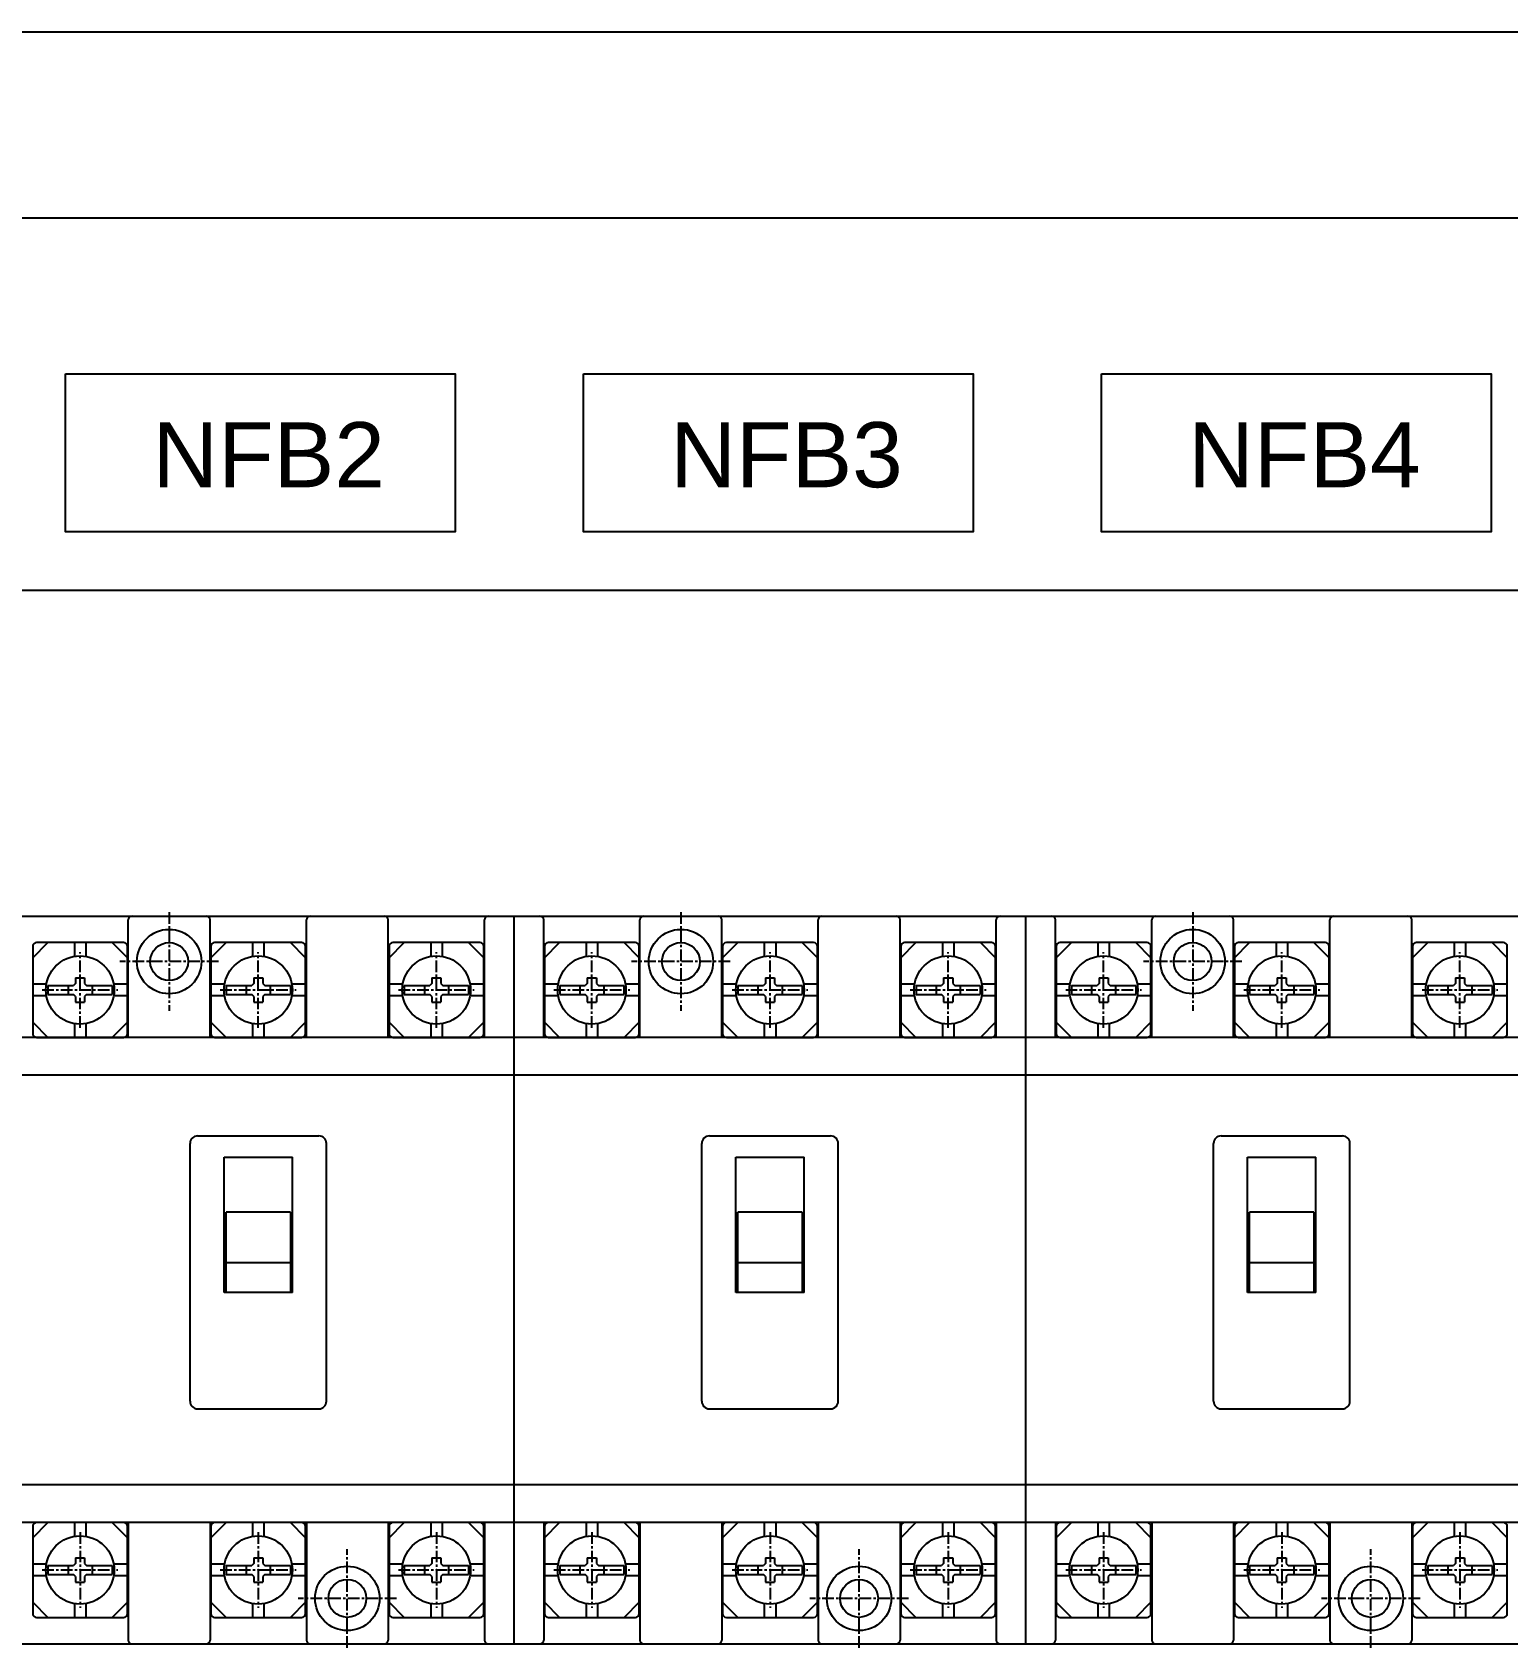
# Model space of a CAD drawing. Header units: millimetres. Extents: x 12275 to 14043, y 11466 to 13479.
# Drawn here: x 13046.8 to 13205.4, y 13187 to 13360.6 of the extents above; entities that cross this region are included whole.
import ezdxf

# ---------------------------------------------------------------- set-up
doc = ezdxf.new("R2010")
doc.units = ezdxf.units.MM
doc.linetypes.add('CENTER', pattern=[2, 1.25, -0.25, 0.25, -0.25])
for name, color, linetype in [('10', 4, 'Continuous'), ('13', 7, 'Continuous'), ('17', 2, 'CENTER'), ('24', 2, 'Continuous')]:
    doc.layers.add(name, color=color, linetype=linetype)
doc.styles.get("Standard").update_dxf_attribs({"font": 'arial.ttf'})

msp = doc.modelspace()

# ---------------------------------------------------------------- linework, layer by layer
at = {"color": 0}
for p, q in [((13334.27028, 13360.64673), (12834.27028, 13360.64673)), ((13314.27028, 13340.64673), (12854.27028, 13340.64673)), ((13274.27028, 13300.64673), (12894.27028, 13300.64673))]:
    msp.add_line(p, q, dxfattribs=at)
for points in [[(13050.38588, 13323.92623), (13092.28335, 13323.92623), (13092.28335, 13306.95059), (13050.38588, 13306.95059)], [(13106.06671, 13323.92623), (13147.96418, 13323.92623), (13147.96418, 13306.95059), (13106.06671, 13306.95059)], [(13161.74753, 13323.92623), (13203.645, 13323.92623), (13203.645, 13306.95059), (13161.74753, 13306.95059)]]:
    msp.add_lwpolyline(points, close=True, dxfattribs=at)
at = {"layer": '10', "color": 0, "linetype": 'Continuous'}
for p, q in [((13043.58452, 13265.62331), (13098.60827, 13265.62331)), ((13057.11629, 13252.58064), (13057.11629, 13265.21573)), ((13065.92009, 13252.58064), (13065.92009, 13265.21573)), ((13076.2727, 13252.58064), (13076.2727, 13265.21573)), ((13085.0765, 13252.58064), (13085.0765, 13265.21573)), ((13095.42912, 13252.58064), (13095.42912, 13265.21573)), ((13098.60827, 13187.36731), (13098.60827, 13265.62331)), ((13098.60827, 13187.36731), (13098.60827, 13265.62331)), ((13098.60827, 13265.62331), (13153.63202, 13265.62331)), ((13101.78742, 13252.58064), (13101.78742, 13265.21573)), ((13112.14004, 13252.58064), (13112.14004, 13265.21573)), ((13120.94384, 13252.58064), (13120.94384, 13265.21573)), ((13131.29646, 13252.58064), (13131.29646, 13265.21573)), ((13140.10026, 13252.58064), (13140.10026, 13265.21573)), ((13150.45287, 13252.58064), (13150.45287, 13265.21573)), ((13153.63202, 13187.36731), (13153.63202, 13265.62331)), ((13153.63202, 13187.36731), (13153.63202, 13265.62331)), ((13153.63202, 13265.62331), (13208.65578, 13265.62331)), ((13156.81117, 13252.58064), (13156.81117, 13265.21573)), ((13167.16379, 13252.58064), (13167.16379, 13265.21573)), ((13175.96759, 13252.58064), (13175.96759, 13265.21573)), ((13186.32021, 13252.58064), (13186.32021, 13265.21573)), ((13195.12401, 13252.58064), (13195.12401, 13265.21573)), ((13098.60827, 13252.58064), (13043.58452, 13252.58064)), ((13153.63202, 13252.58064), (13098.60827, 13252.58064)), ((13208.65578, 13252.58064), (13153.63202, 13252.58064)), ((13098.60827, 13248.50481), (13043.58452, 13248.50481)), ((13153.63202, 13248.50481), (13098.60827, 13248.50481)), ((13208.65578, 13248.50481), (13153.63202, 13248.50481)), ((13064.57506, 13241.98347), (13077.61773, 13241.98347)), ((13119.59881, 13241.98347), (13132.64148, 13241.98347)), ((13174.62257, 13241.98347), (13187.66523, 13241.98347)), ((13063.75989, 13213.45264), (13063.75989, 13241.16831)), ((13078.43289, 13213.45264), (13078.43289, 13241.16831)), ((13118.78365, 13213.45264), (13118.78365, 13241.16831)), ((13133.45665, 13213.45264), (13133.45665, 13241.16831)), ((13173.8074, 13213.45264), (13173.8074, 13241.16831)), ((13188.4804, 13213.45264), (13188.4804, 13241.16831)), ((13067.42814, 13225.1388), (13067.42814, 13239.70101)), ((13067.42814, 13239.70101), (13074.76464, 13239.70101)), ((13074.76464, 13225.1388), (13074.76464, 13239.70101)), ((13122.4519, 13225.1388), (13122.4519, 13239.70101)), ((13122.4519, 13239.70101), (13129.7884, 13239.70101)), ((13129.7884, 13225.1388), (13129.7884, 13239.70101)), ((13177.47565, 13225.1388), (13177.47565, 13239.70101)), ((13177.47565, 13239.70101), (13184.81215, 13239.70101)), ((13184.81215, 13225.1388), (13184.81215, 13239.70101)), ((13067.63194, 13225.1388), (13067.63194, 13233.80133)), ((13074.56085, 13233.80133), (13067.63194, 13233.80133)), ((13074.56085, 13233.80133), (13074.56085, 13225.1388)), ((13122.65569, 13225.1388), (13122.65569, 13233.80133)), ((13129.58461, 13233.80133), (13122.65569, 13233.80133)), ((13129.58461, 13233.80133), (13129.58461, 13225.1388)), ((13177.67944, 13225.1388), (13177.67944, 13233.80133)), ((13184.60836, 13233.80133), (13177.67944, 13233.80133)), ((13184.60836, 13233.80133), (13184.60836, 13225.1388)), ((13074.56085, 13228.34712), (13067.63194, 13228.34712)), ((13129.58461, 13228.34712), (13122.65569, 13228.34712)), ((13184.60836, 13228.34712), (13177.67944, 13228.34712)), ((13074.76464, 13225.1388), (13067.42814, 13225.1388)), ((13129.7884, 13225.1388), (13122.4519, 13225.1388)), ((13184.81215, 13225.1388), (13177.47565, 13225.1388)), ((13064.57506, 13212.63747), (13077.61773, 13212.63747)), ((13119.59881, 13212.63747), (13132.64148, 13212.63747)), ((13174.62257, 13212.63747), (13187.66523, 13212.63747)), ((13098.60827, 13204.48581), (13043.58452, 13204.48581)), ((13153.63202, 13204.48581), (13098.60827, 13204.48581)), ((13208.65578, 13204.48581), (13153.63202, 13204.48581)), ((13098.60827, 13200.40997), (13043.58452, 13200.40997)), ((13057.11629, 13200.40997), (13057.11629, 13187.77489)), ((13065.92009, 13200.40997), (13065.92009, 13187.77489)), ((13076.2727, 13200.40997), (13076.2727, 13187.77489)), ((13085.0765, 13200.40997), (13085.0765, 13187.77489)), ((13095.42912, 13200.40997), (13095.42912, 13187.77489)), ((13153.63202, 13200.40997), (13098.60827, 13200.40997)), ((13101.78742, 13200.40997), (13101.78742, 13187.77489)), ((13112.14004, 13200.40997), (13112.14004, 13187.77489)), ((13120.94384, 13200.40997), (13120.94384, 13187.77489)), ((13131.29646, 13200.40997), (13131.29646, 13187.77489)), ((13140.10026, 13200.40997), (13140.10026, 13187.77489)), ((13150.45287, 13200.40997), (13150.45287, 13187.77489)), ((13208.65578, 13200.40997), (13153.63202, 13200.40997)), ((13156.81117, 13200.40997), (13156.81117, 13187.77489)), ((13167.16379, 13200.40997), (13167.16379, 13187.77489)), ((13175.96759, 13200.40997), (13175.96759, 13187.77489)), ((13186.32021, 13200.40997), (13186.32021, 13187.77489)), ((13195.12401, 13200.40997), (13195.12401, 13187.77489)), ((13043.58452, 13187.36731), (13098.60827, 13187.36731)), ((13098.60827, 13187.36731), (13153.63202, 13187.36731)), ((13153.63202, 13187.36731), (13208.65578, 13187.36731))]:
    msp.add_line(p, q, dxfattribs=at)
at = {"layer": '10', "color": 0, "linetype": 'CENTER'}
for p, q in [((13061.51819, 13266.03089), (13061.51819, 13255.43372)), ((13116.54194, 13266.03089), (13116.54194, 13255.43372)), ((13171.56569, 13266.03089), (13171.56569, 13255.43372)), ((13066.81677, 13260.73231), (13056.2196, 13260.73231)), ((13121.84052, 13260.73231), (13111.24335, 13260.73231)), ((13176.86427, 13260.73231), (13166.26711, 13260.73231)), ((13080.6746, 13186.95972), (13080.6746, 13197.55689)), ((13135.69836, 13186.95972), (13135.69836, 13197.55689)), ((13190.72211, 13186.95972), (13190.72211, 13197.55689)), ((13085.97319, 13192.25831), (13075.37602, 13192.25831)), ((13140.99694, 13192.25831), (13130.39977, 13192.25831)), ((13196.02069, 13192.25831), (13185.42353, 13192.25831))]:
    msp.add_line(p, q, dxfattribs=at)
at = {"layer": '10', "color": 0, "linetype": 'Continuous'}
for centre, radius in [((13061.51819, 13260.73231), 3.46446), ((13061.51819, 13260.73231), 2.03792), ((13116.54194, 13260.73231), 3.46446), ((13116.54194, 13260.73231), 2.03792), ((13171.56569, 13260.73231), 3.46446), ((13171.56569, 13260.73231), 2.03792), ((13080.6746, 13192.25831), 3.46446), ((13135.69836, 13192.25831), 3.46446), ((13190.72211, 13192.25831), 3.46446), ((13080.6746, 13192.25831), 2.03792), ((13135.69836, 13192.25831), 2.03792), ((13190.72211, 13192.25831), 2.03792)]:
    msp.add_circle(centre, radius, dxfattribs=at)
for centre, radius, start, end in [((13057.52387, 13265.21573), 0.40758, 90, 180), ((13065.5125, 13265.21573), 0.40758, 0, 90), ((13076.68029, 13265.21573), 0.40758, 90, 180), ((13084.66892, 13265.21573), 0.40758, 0, 90), ((13095.8367, 13265.21573), 0.40758, 90, 180), ((13101.37984, 13265.21573), 0.40758, 0, 90), ((13112.54762, 13265.21573), 0.40758, 90, 180), ((13120.53626, 13265.21573), 0.40758, 0, 90), ((13131.70404, 13265.21573), 0.40758, 90, 180), ((13139.69267, 13265.21573), 0.40758, 0, 90), ((13150.86046, 13265.21573), 0.40758, 90, 180), ((13156.40359, 13265.21573), 0.40758, 0, 90), ((13167.57137, 13265.21573), 0.40758, 90, 180), ((13175.56001, 13265.21573), 0.40758, 0, 90), ((13186.72779, 13265.21573), 0.40758, 90, 180), ((13194.71643, 13265.21573), 0.40758, 0, 90), ((13064.57506, 13241.16831), 0.81517, 90, 180), ((13077.61773, 13241.16831), 0.81517, 0, 90), ((13119.59881, 13241.16831), 0.81517, 90, 180), ((13132.64148, 13241.16831), 0.81517, 0, 90), ((13174.62257, 13241.16831), 0.81517, 90, 180), ((13187.66523, 13241.16831), 0.81517, 0, 90), ((13064.57506, 13213.45264), 0.81517, 180, 270), ((13077.61773, 13213.45264), 0.81517, 270, 0), ((13119.59881, 13213.45264), 0.81517, 180, 270), ((13132.64148, 13213.45264), 0.81517, 270, 0), ((13174.62257, 13213.45264), 0.81517, 180, 270), ((13187.66523, 13213.45264), 0.81517, 270, 0), ((13057.52387, 13187.77489), 0.40758, 180, 270), ((13065.5125, 13187.77489), 0.40758, 270, 0), ((13076.68029, 13187.77489), 0.40758, 180, 270), ((13084.66892, 13187.77489), 0.40758, 270, 0), ((13095.8367, 13187.77489), 0.40758, 180, 270), ((13101.37984, 13187.77489), 0.40758, 270, 0), ((13112.54762, 13187.77489), 0.40758, 180, 270), ((13120.53626, 13187.77489), 0.40758, 270, 0), ((13131.70404, 13187.77489), 0.40758, 180, 270), ((13139.69267, 13187.77489), 0.40758, 270, 0), ((13150.86046, 13187.77489), 0.40758, 180, 270), ((13156.40359, 13187.77489), 0.40758, 270, 0), ((13167.57137, 13187.77489), 0.40758, 180, 270), ((13175.56001, 13187.77489), 0.40758, 270, 0), ((13186.72779, 13187.77489), 0.40758, 180, 270), ((13194.71643, 13187.77489), 0.40758, 270, 0)]:
    msp.add_arc(centre, radius, start, end, dxfattribs=at)
at = {"layer": '13', "color": 0, "linetype": 'Continuous'}
for p, q in [((13064.57506, 13241.98347), (13077.61773, 13241.98347)), ((13119.59881, 13241.98347), (13132.64148, 13241.98347)), ((13174.62257, 13241.98347), (13187.66523, 13241.98347)), ((13063.75989, 13213.45264), (13063.75989, 13241.16831)), ((13078.43289, 13213.45264), (13078.43289, 13241.16831)), ((13118.78365, 13213.45264), (13118.78365, 13241.16831)), ((13133.45665, 13213.45264), (13133.45665, 13241.16831)), ((13173.8074, 13213.45264), (13173.8074, 13241.16831)), ((13188.4804, 13213.45264), (13188.4804, 13241.16831)), ((13067.42814, 13225.1388), (13067.42814, 13239.70101)), ((13067.42814, 13239.70101), (13074.76464, 13239.70101)), ((13074.76464, 13225.1388), (13074.76464, 13239.70101)), ((13122.4519, 13225.1388), (13122.4519, 13239.70101)), ((13122.4519, 13239.70101), (13129.7884, 13239.70101)), ((13129.7884, 13225.1388), (13129.7884, 13239.70101)), ((13177.47565, 13225.1388), (13177.47565, 13239.70101)), ((13177.47565, 13239.70101), (13184.81215, 13239.70101)), ((13184.81215, 13225.1388), (13184.81215, 13239.70101)), ((13067.63194, 13225.1388), (13067.63194, 13233.80133)), ((13074.56085, 13233.80133), (13067.63194, 13233.80133)), ((13074.56085, 13233.80133), (13074.56085, 13225.1388)), ((13122.65569, 13225.1388), (13122.65569, 13233.80133)), ((13129.58461, 13233.80133), (13122.65569, 13233.80133)), ((13129.58461, 13233.80133), (13129.58461, 13225.1388)), ((13177.67944, 13225.1388), (13177.67944, 13233.80133)), ((13184.60836, 13233.80133), (13177.67944, 13233.80133)), ((13184.60836, 13233.80133), (13184.60836, 13225.1388)), ((13074.56085, 13228.34712), (13067.63194, 13228.34712)), ((13129.58461, 13228.34712), (13122.65569, 13228.34712)), ((13184.60836, 13228.34712), (13177.67944, 13228.34712)), ((13074.76464, 13225.1388), (13067.42814, 13225.1388)), ((13129.7884, 13225.1388), (13122.4519, 13225.1388)), ((13184.81215, 13225.1388), (13177.47565, 13225.1388)), ((13064.57506, 13212.63747), (13077.61773, 13212.63747)), ((13119.59881, 13212.63747), (13132.64148, 13212.63747)), ((13174.62257, 13212.63747), (13187.66523, 13212.63747))]:
    msp.add_line(p, q, dxfattribs=at)
for centre, start, end in [((13064.57506, 13241.16831), 90, 180), ((13077.61773, 13241.16831), 0, 90), ((13119.59881, 13241.16831), 90, 180), ((13132.64148, 13241.16831), 0, 90), ((13174.62257, 13241.16831), 90, 180), ((13187.66523, 13241.16831), 0, 90), ((13064.57506, 13213.45264), 180, 270), ((13077.61773, 13213.45264), 270, 0), ((13119.59881, 13213.45264), 180, 270), ((13132.64148, 13213.45264), 270, 0), ((13174.62257, 13213.45264), 180, 270), ((13187.66523, 13213.45264), 270, 0)]:
    msp.add_arc(centre, 0.81517, start, end, dxfattribs=at)
at = {"layer": '17', "color": 0, "linetype": 'CENTER'}
for p, q in [((13051.93998, 13253.5996), (13051.93998, 13261.75127)), ((13071.09639, 13253.5996), (13071.09639, 13261.75127)), ((13090.25281, 13253.5996), (13090.25281, 13261.75127)), ((13106.96373, 13253.5996), (13106.96373, 13261.75127)), ((13126.12015, 13253.5996), (13126.12015, 13261.75127)), ((13145.27656, 13253.5996), (13145.27656, 13261.75127)), ((13161.98748, 13253.5996), (13161.98748, 13261.75127)), ((13181.1439, 13253.5996), (13181.1439, 13261.75127)), ((13200.30032, 13253.5996), (13200.30032, 13261.75127)), ((13047.86414, 13257.67543), (13056.01581, 13257.67543)), ((13067.02056, 13257.67543), (13075.17223, 13257.67543)), ((13086.17698, 13257.67543), (13094.32865, 13257.67543)), ((13102.8879, 13257.67543), (13111.03956, 13257.67543)), ((13122.04431, 13257.67543), (13130.19598, 13257.67543)), ((13141.20073, 13257.67543), (13149.3524, 13257.67543)), ((13157.91165, 13257.67543), (13166.06332, 13257.67543)), ((13177.06807, 13257.67543), (13185.21973, 13257.67543)), ((13196.22448, 13257.67543), (13204.37615, 13257.67543)), ((13051.93998, 13199.39101), (13051.93998, 13191.23935)), ((13071.09639, 13199.39101), (13071.09639, 13191.23935)), ((13090.25281, 13199.39101), (13090.25281, 13191.23935)), ((13106.96373, 13199.39101), (13106.96373, 13191.23935)), ((13126.12015, 13199.39101), (13126.12015, 13191.23935)), ((13145.27656, 13199.39101), (13145.27656, 13191.23935)), ((13161.98748, 13199.39101), (13161.98748, 13191.23935)), ((13181.1439, 13199.39101), (13181.1439, 13191.23935)), ((13200.30032, 13199.39101), (13200.30032, 13191.23935)), ((13047.86414, 13195.31518), (13056.01581, 13195.31518)), ((13067.02056, 13195.31518), (13075.17223, 13195.31518)), ((13086.17698, 13195.31518), (13094.32865, 13195.31518)), ((13102.8879, 13195.31518), (13111.03956, 13195.31518)), ((13122.04431, 13195.31518), (13130.19598, 13195.31518)), ((13141.20073, 13195.31518), (13149.3524, 13195.31518)), ((13157.91165, 13195.31518), (13166.06332, 13195.31518)), ((13177.06807, 13195.31518), (13185.21973, 13195.31518)), ((13196.22448, 13195.31518), (13204.37615, 13195.31518))]:
    msp.add_line(p, q, dxfattribs=at)
at = {"layer": '24', "color": 0, "linetype": 'Continuous'}
for p, q in [((13046.84519, 13261.13989), (13048.47552, 13262.77023)), ((13056.62719, 13262.77023), (13047.25277, 13262.77023)), ((13051.3286, 13262.77023), (13051.3286, 13261.29238)), ((13052.55135, 13262.77023), (13052.55135, 13261.29238)), ((13057.03477, 13261.13989), (13055.40444, 13262.77023)), ((13066.0016, 13261.13989), (13067.63194, 13262.77023)), ((13075.7836, 13262.77023), (13066.40919, 13262.77023)), ((13070.48502, 13262.77023), (13070.48502, 13261.29238)), ((13071.70777, 13262.77023), (13071.70777, 13261.29238)), ((13076.19119, 13261.13989), (13074.56085, 13262.77023)), ((13085.15802, 13261.13989), (13086.78835, 13262.77023)), ((13094.94002, 13262.77023), (13085.5656, 13262.77023)), ((13089.64144, 13262.77023), (13089.64144, 13261.29238)), ((13090.86419, 13262.77023), (13090.86419, 13261.29238)), ((13095.3476, 13261.13989), (13093.71727, 13262.77023)), ((13101.86894, 13261.13989), (13103.49927, 13262.77023)), ((13111.65094, 13262.77023), (13102.27652, 13262.77023)), ((13106.35235, 13262.77023), (13106.35235, 13261.29238)), ((13107.5751, 13262.77023), (13107.5751, 13261.29238)), ((13112.05852, 13261.13989), (13110.42819, 13262.77023)), ((13121.02536, 13261.13989), (13122.65569, 13262.77023)), ((13130.80736, 13262.77023), (13121.43294, 13262.77023)), ((13125.50877, 13262.77023), (13125.50877, 13261.29238)), ((13126.73152, 13262.77023), (13126.73152, 13261.29238)), ((13131.21494, 13261.13989), (13129.58461, 13262.77023)), ((13140.18177, 13261.13989), (13141.81211, 13262.77023)), ((13149.96377, 13262.77023), (13140.58936, 13262.77023)), ((13144.66519, 13262.77023), (13144.66519, 13261.29238)), ((13145.88794, 13262.77023), (13145.88794, 13261.29238)), ((13150.37136, 13261.13989), (13148.74102, 13262.77023)), ((13156.89269, 13261.13989), (13158.52302, 13262.77023)), ((13166.67469, 13262.77023), (13157.30027, 13262.77023)), ((13161.37611, 13262.77023), (13161.37611, 13261.29238)), ((13162.59886, 13262.77023), (13162.59886, 13261.29238)), ((13167.08227, 13261.13989), (13165.45194, 13262.77023)), ((13176.04911, 13261.13989), (13177.67944, 13262.77023)), ((13185.83111, 13262.77023), (13176.45669, 13262.77023)), ((13180.53252, 13262.77023), (13180.53252, 13261.29238)), ((13181.75527, 13262.77023), (13181.75527, 13261.29238)), ((13186.23869, 13261.13989), (13184.60836, 13262.77023)), ((13195.20553, 13261.13989), (13196.83586, 13262.77023)), ((13204.98753, 13262.77023), (13195.61311, 13262.77023)), ((13199.68894, 13262.77023), (13199.68894, 13261.29238)), ((13200.91169, 13262.77023), (13200.91169, 13261.29238)), ((13205.39511, 13261.13989), (13203.76478, 13262.77023)), ((13046.84519, 13262.36264), (13046.84519, 13252.98822)), ((13057.03477, 13252.98822), (13057.03477, 13262.36264)), ((13066.0016, 13262.36264), (13066.0016, 13252.98822)), ((13076.19119, 13252.98822), (13076.19119, 13262.36264)), ((13085.15802, 13262.36264), (13085.15802, 13252.98822)), ((13095.3476, 13252.98822), (13095.3476, 13262.36264)), ((13101.86894, 13262.36264), (13101.86894, 13252.98822)), ((13112.05852, 13252.98822), (13112.05852, 13262.36264)), ((13121.02536, 13262.36264), (13121.02536, 13252.98822)), ((13131.21494, 13252.98822), (13131.21494, 13262.36264)), ((13140.18177, 13262.36264), (13140.18177, 13252.98822)), ((13150.37136, 13252.98822), (13150.37136, 13262.36264)), ((13156.89269, 13262.36264), (13156.89269, 13252.98822)), ((13167.08227, 13252.98822), (13167.08227, 13262.36264)), ((13176.04911, 13262.36264), (13176.04911, 13252.98822)), ((13186.23869, 13252.98822), (13186.23869, 13262.36264)), ((13195.20553, 13262.36264), (13195.20553, 13252.98822)), ((13205.39511, 13252.98822), (13205.39511, 13262.36264)), ((13048.32303, 13258.28681), (13046.84519, 13258.28681)), ((13048.4875, 13258.16453), (13051.23351, 13258.16453)), ((13048.4875, 13258.16453), (13048.4875, 13257.18633)), ((13050.6453, 13258.16453), (13050.6453, 13257.18633)), ((13051.45088, 13258.38189), (13051.23351, 13258.16453)), ((13051.45088, 13258.97011), (13051.45088, 13258.38189)), ((13051.45088, 13258.97011), (13052.42908, 13258.97011)), ((13052.42908, 13258.97011), (13052.42908, 13258.38189)), ((13052.42908, 13258.38189), (13052.64643, 13258.16453)), ((13052.64643, 13258.16453), (13055.39244, 13258.16453)), ((13053.23465, 13258.16453), (13053.23465, 13257.18633)), ((13055.39244, 13258.16453), (13055.39244, 13257.18633)), ((13057.03477, 13258.28681), (13055.55692, 13258.28681)), ((13067.47945, 13258.28681), (13066.0016, 13258.28681)), ((13067.64392, 13258.16453), (13070.38993, 13258.16453)), ((13067.64392, 13258.16453), (13067.64392, 13257.18633)), ((13069.80171, 13258.16453), (13069.80171, 13257.18633)), ((13070.60729, 13258.38189), (13070.38993, 13258.16453)), ((13070.60729, 13258.97011), (13070.60729, 13258.38189)), ((13070.60729, 13258.97011), (13071.58549, 13258.97011)), ((13071.58549, 13258.97011), (13071.58549, 13258.38189)), ((13071.58549, 13258.38189), (13071.80285, 13258.16453)), ((13071.80285, 13258.16453), (13074.54886, 13258.16453)), ((13072.39107, 13258.16453), (13072.39107, 13257.18633)), ((13074.54886, 13258.16453), (13074.54886, 13257.18633)), ((13076.19119, 13258.28681), (13074.71334, 13258.28681)), ((13086.63587, 13258.28681), (13085.15802, 13258.28681)), ((13086.80034, 13258.16453), (13089.54635, 13258.16453)), ((13086.80034, 13258.16453), (13086.80034, 13257.18633)), ((13088.95813, 13258.16453), (13088.95813, 13257.18633)), ((13089.76371, 13258.38189), (13089.54635, 13258.16453)), ((13089.76371, 13258.97011), (13089.76371, 13258.38189)), ((13089.76371, 13258.97011), (13090.74191, 13258.97011)), ((13090.74191, 13258.97011), (13090.74191, 13258.38189)), ((13090.74191, 13258.38189), (13090.95927, 13258.16453)), ((13090.95927, 13258.16453), (13093.70528, 13258.16453)), ((13091.54748, 13258.16453), (13091.54748, 13257.18633)), ((13093.70528, 13258.16453), (13093.70528, 13257.18633)), ((13095.3476, 13258.28681), (13093.86976, 13258.28681)), ((13103.34679, 13258.28681), (13101.86894, 13258.28681)), ((13103.51125, 13258.16453), (13106.25726, 13258.16453)), ((13103.51125, 13258.16453), (13103.51125, 13257.18633)), ((13105.66905, 13258.16453), (13105.66905, 13257.18633)), ((13106.47463, 13258.38189), (13106.25726, 13258.16453)), ((13106.47463, 13258.97011), (13106.47463, 13258.38189)), ((13106.47463, 13258.97011), (13107.45283, 13258.97011)), ((13107.45283, 13258.97011), (13107.45283, 13258.38189)), ((13107.45283, 13258.38189), (13107.67019, 13258.16453)), ((13107.67019, 13258.16453), (13110.4162, 13258.16453)), ((13108.2584, 13258.16453), (13108.2584, 13257.18633)), ((13110.4162, 13258.16453), (13110.4162, 13257.18633)), ((13112.05852, 13258.28681), (13110.58067, 13258.28681)), ((13122.5032, 13258.28681), (13121.02536, 13258.28681)), ((13122.66767, 13258.16453), (13125.41368, 13258.16453)), ((13122.66767, 13258.16453), (13122.66767, 13257.18633)), ((13124.82547, 13258.16453), (13124.82547, 13257.18633)), ((13125.63105, 13258.38189), (13125.41368, 13258.16453)), ((13125.63105, 13258.97011), (13125.63105, 13258.38189)), ((13125.63105, 13258.97011), (13126.60925, 13258.97011)), ((13126.60925, 13258.97011), (13126.60925, 13258.38189)), ((13126.60925, 13258.38189), (13126.8266, 13258.16453)), ((13126.8266, 13258.16453), (13129.57261, 13258.16453)), ((13127.41482, 13258.16453), (13127.41482, 13257.18633)), ((13129.57261, 13258.16453), (13129.57261, 13257.18633)), ((13131.21494, 13258.28681), (13129.73709, 13258.28681)), ((13141.65962, 13258.28681), (13140.18177, 13258.28681)), ((13141.82409, 13258.16453), (13144.5701, 13258.16453)), ((13141.82409, 13258.16453), (13141.82409, 13257.18633)), ((13143.98188, 13258.16453), (13143.98188, 13257.18633)), ((13144.78746, 13258.38189), (13144.5701, 13258.16453)), ((13144.78746, 13258.97011), (13144.78746, 13258.38189)), ((13144.78746, 13258.97011), (13145.76566, 13258.97011)), ((13145.76566, 13258.97011), (13145.76566, 13258.38189)), ((13145.76566, 13258.38189), (13145.98302, 13258.16453)), ((13145.98302, 13258.16453), (13148.72903, 13258.16453)), ((13146.57124, 13258.16453), (13146.57124, 13257.18633)), ((13148.72903, 13258.16453), (13148.72903, 13257.18633)), ((13150.37136, 13258.28681), (13148.89351, 13258.28681)), ((13158.37054, 13258.28681), (13156.89269, 13258.28681)), ((13158.53501, 13258.16453), (13161.28102, 13258.16453)), ((13158.53501, 13258.16453), (13158.53501, 13257.18633)), ((13160.6928, 13258.16453), (13160.6928, 13257.18633)), ((13161.49838, 13258.38189), (13161.28102, 13258.16453)), ((13161.49838, 13258.97011), (13161.49838, 13258.38189)), ((13161.49838, 13258.97011), (13162.47658, 13258.97011)), ((13162.47658, 13258.97011), (13162.47658, 13258.38189)), ((13162.47658, 13258.38189), (13162.69394, 13258.16453)), ((13162.69394, 13258.16453), (13165.43995, 13258.16453)), ((13163.28215, 13258.16453), (13163.28215, 13257.18633)), ((13165.43995, 13258.16453), (13165.43995, 13257.18633)), ((13167.08227, 13258.28681), (13165.60443, 13258.28681)), ((13177.52696, 13258.28681), (13176.04911, 13258.28681)), ((13177.69142, 13258.16453), (13180.43743, 13258.16453)), ((13177.69142, 13258.16453), (13177.69142, 13257.18633)), ((13179.84922, 13258.16453), (13179.84922, 13257.18633)), ((13180.6548, 13258.38189), (13180.43743, 13258.16453)), ((13180.6548, 13258.97011), (13180.6548, 13258.38189)), ((13180.6548, 13258.97011), (13181.633, 13258.97011)), ((13181.633, 13258.97011), (13181.633, 13258.38189)), ((13181.633, 13258.38189), (13181.85036, 13258.16453)), ((13181.85036, 13258.16453), (13184.59637, 13258.16453)), ((13182.43857, 13258.16453), (13182.43857, 13257.18633)), ((13184.59637, 13258.16453), (13184.59637, 13257.18633)), ((13186.23869, 13258.28681), (13184.76084, 13258.28681)), ((13196.68337, 13258.28681), (13195.20553, 13258.28681)), ((13196.84784, 13258.16453), (13199.59385, 13258.16453)), ((13196.84784, 13258.16453), (13196.84784, 13257.18633)), ((13199.00564, 13258.16453), (13199.00564, 13257.18633)), ((13199.81122, 13258.38189), (13199.59385, 13258.16453)), ((13199.81122, 13258.97011), (13199.81122, 13258.38189)), ((13199.81122, 13258.97011), (13200.78942, 13258.97011)), ((13200.78942, 13258.97011), (13200.78942, 13258.38189)), ((13200.78942, 13258.38189), (13201.00677, 13258.16453)), ((13201.00677, 13258.16453), (13203.75278, 13258.16453)), ((13201.59499, 13258.16453), (13201.59499, 13257.18633)), ((13203.75278, 13258.16453), (13203.75278, 13257.18633)), ((13205.39511, 13258.28681), (13203.91726, 13258.28681)), ((13048.32303, 13257.06406), (13046.84519, 13257.06406)), ((13048.4875, 13257.18633), (13051.23351, 13257.18633)), ((13051.45088, 13256.96898), (13051.23351, 13257.18633)), ((13051.45088, 13256.96898), (13051.45088, 13256.38075)), ((13051.45088, 13256.38075), (13052.42908, 13256.38075)), ((13052.64643, 13257.18633), (13052.42908, 13256.96898)), ((13052.42908, 13256.96898), (13052.42908, 13256.38075)), ((13052.64643, 13257.18633), (13055.39244, 13257.18633)), ((13057.03477, 13257.06406), (13055.55692, 13257.06406)), ((13067.47945, 13257.06406), (13066.0016, 13257.06406)), ((13067.64392, 13257.18633), (13070.38993, 13257.18633)), ((13070.60729, 13256.96898), (13070.38993, 13257.18633)), ((13070.60729, 13256.96898), (13070.60729, 13256.38075)), ((13070.60729, 13256.38075), (13071.58549, 13256.38075)), ((13071.80285, 13257.18633), (13071.58549, 13256.96898)), ((13071.58549, 13256.96898), (13071.58549, 13256.38075)), ((13071.80285, 13257.18633), (13074.54886, 13257.18633)), ((13076.19119, 13257.06406), (13074.71334, 13257.06406)), ((13086.63587, 13257.06406), (13085.15802, 13257.06406)), ((13086.80034, 13257.18633), (13089.54635, 13257.18633)), ((13089.76371, 13256.96898), (13089.54635, 13257.18633)), ((13089.76371, 13256.96898), (13089.76371, 13256.38075)), ((13089.76371, 13256.38075), (13090.74191, 13256.38075)), ((13090.95927, 13257.18633), (13090.74191, 13256.96898)), ((13090.74191, 13256.96898), (13090.74191, 13256.38075)), ((13090.95927, 13257.18633), (13093.70528, 13257.18633)), ((13095.3476, 13257.06406), (13093.86976, 13257.06406)), ((13103.34679, 13257.06406), (13101.86894, 13257.06406)), ((13103.51125, 13257.18633), (13106.25726, 13257.18633)), ((13106.47463, 13256.96898), (13106.25726, 13257.18633)), ((13106.47463, 13256.96898), (13106.47463, 13256.38075)), ((13106.47463, 13256.38075), (13107.45283, 13256.38075)), ((13107.67019, 13257.18633), (13107.45283, 13256.96898)), ((13107.45283, 13256.96898), (13107.45283, 13256.38075)), ((13107.67019, 13257.18633), (13110.4162, 13257.18633)), ((13112.05852, 13257.06406), (13110.58067, 13257.06406)), ((13122.5032, 13257.06406), (13121.02536, 13257.06406)), ((13122.66767, 13257.18633), (13125.41368, 13257.18633)), ((13125.63105, 13256.96898), (13125.41368, 13257.18633)), ((13125.63105, 13256.96898), (13125.63105, 13256.38075)), ((13125.63105, 13256.38075), (13126.60925, 13256.38075)), ((13126.8266, 13257.18633), (13126.60925, 13256.96898)), ((13126.60925, 13256.96898), (13126.60925, 13256.38075)), ((13126.8266, 13257.18633), (13129.57261, 13257.18633)), ((13131.21494, 13257.06406), (13129.73709, 13257.06406)), ((13141.65962, 13257.06406), (13140.18177, 13257.06406)), ((13141.82409, 13257.18633), (13144.5701, 13257.18633)), ((13144.78746, 13256.96898), (13144.5701, 13257.18633)), ((13144.78746, 13256.96898), (13144.78746, 13256.38075)), ((13144.78746, 13256.38075), (13145.76566, 13256.38075)), ((13145.98302, 13257.18633), (13145.76566, 13256.96898)), ((13145.76566, 13256.96898), (13145.76566, 13256.38075)), ((13145.98302, 13257.18633), (13148.72903, 13257.18633)), ((13150.37136, 13257.06406), (13148.89351, 13257.06406)), ((13158.37054, 13257.06406), (13156.89269, 13257.06406)), ((13158.53501, 13257.18633), (13161.28102, 13257.18633)), ((13161.49838, 13256.96898), (13161.28102, 13257.18633)), ((13161.49838, 13256.96898), (13161.49838, 13256.38075)), ((13161.49838, 13256.38075), (13162.47658, 13256.38075)), ((13162.69394, 13257.18633), (13162.47658, 13256.96898)), ((13162.47658, 13256.96898), (13162.47658, 13256.38075)), ((13162.69394, 13257.18633), (13165.43995, 13257.18633)), ((13167.08227, 13257.06406), (13165.60443, 13257.06406)), ((13177.52696, 13257.06406), (13176.04911, 13257.06406)), ((13177.69142, 13257.18633), (13180.43743, 13257.18633)), ((13180.6548, 13256.96898), (13180.43743, 13257.18633)), ((13180.6548, 13256.96898), (13180.6548, 13256.38075)), ((13180.6548, 13256.38075), (13181.633, 13256.38075)), ((13181.85036, 13257.18633), (13181.633, 13256.96898)), ((13181.633, 13256.96898), (13181.633, 13256.38075)), ((13181.85036, 13257.18633), (13184.59637, 13257.18633)), ((13186.23869, 13257.06406), (13184.76084, 13257.06406)), ((13196.68337, 13257.06406), (13195.20553, 13257.06406)), ((13196.84784, 13257.18633), (13199.59385, 13257.18633)), ((13199.81122, 13256.96898), (13199.59385, 13257.18633)), ((13199.81122, 13256.96898), (13199.81122, 13256.38075)), ((13199.81122, 13256.38075), (13200.78942, 13256.38075)), ((13201.00677, 13257.18633), (13200.78942, 13256.96898)), ((13200.78942, 13256.96898), (13200.78942, 13256.38075)), ((13201.00677, 13257.18633), (13203.75278, 13257.18633)), ((13205.39511, 13257.06406), (13203.91726, 13257.06406)), ((13046.84519, 13254.21097), (13048.47552, 13252.58064)), ((13051.3286, 13254.05849), (13051.3286, 13252.58064)), ((13052.55135, 13254.05849), (13052.55135, 13252.58064)), ((13057.03477, 13254.21097), (13055.40444, 13252.58064)), ((13066.0016, 13254.21097), (13067.63194, 13252.58064)), ((13070.48502, 13254.05849), (13070.48502, 13252.58064)), ((13071.70777, 13254.05849), (13071.70777, 13252.58064)), ((13076.19119, 13254.21097), (13074.56085, 13252.58064)), ((13085.15802, 13254.21097), (13086.78835, 13252.58064)), ((13089.64144, 13254.05849), (13089.64144, 13252.58064)), ((13090.86419, 13254.05849), (13090.86419, 13252.58064)), ((13095.3476, 13254.21097), (13093.71727, 13252.58064)), ((13101.86894, 13254.21097), (13103.49927, 13252.58064)), ((13106.35235, 13254.05849), (13106.35235, 13252.58064)), ((13107.5751, 13254.05849), (13107.5751, 13252.58064)), ((13112.05852, 13254.21097), (13110.42819, 13252.58064)), ((13121.02536, 13254.21097), (13122.65569, 13252.58064)), ((13125.50877, 13254.05849), (13125.50877, 13252.58064)), ((13126.73152, 13254.05849), (13126.73152, 13252.58064)), ((13131.21494, 13254.21097), (13129.58461, 13252.58064)), ((13140.18177, 13254.21097), (13141.81211, 13252.58064)), ((13144.66519, 13254.05849), (13144.66519, 13252.58064)), ((13145.88794, 13254.05849), (13145.88794, 13252.58064)), ((13150.37136, 13254.21097), (13148.74102, 13252.58064)), ((13156.89269, 13254.21097), (13158.52302, 13252.58064)), ((13161.37611, 13254.05849), (13161.37611, 13252.58064)), ((13162.59886, 13254.05849), (13162.59886, 13252.58064)), ((13167.08227, 13254.21097), (13165.45194, 13252.58064)), ((13176.04911, 13254.21097), (13177.67944, 13252.58064)), ((13180.53252, 13254.05849), (13180.53252, 13252.58064)), ((13181.75527, 13254.05849), (13181.75527, 13252.58064)), ((13186.23869, 13254.21097), (13184.60836, 13252.58064)), ((13195.20553, 13254.21097), (13196.83586, 13252.58064)), ((13199.68894, 13254.05849), (13199.68894, 13252.58064)), ((13200.91169, 13254.05849), (13200.91169, 13252.58064)), ((13205.39511, 13254.21097), (13203.76478, 13252.58064)), ((13047.25277, 13252.58064), (13056.62719, 13252.58064)), ((13066.40919, 13252.58064), (13075.7836, 13252.58064)), ((13085.5656, 13252.58064), (13094.94002, 13252.58064)), ((13102.27652, 13252.58064), (13111.65094, 13252.58064)), ((13121.43294, 13252.58064), (13130.80736, 13252.58064)), ((13140.58936, 13252.58064), (13149.96377, 13252.58064)), ((13157.30027, 13252.58064), (13166.67469, 13252.58064)), ((13176.45669, 13252.58064), (13185.83111, 13252.58064)), ((13195.61311, 13252.58064), (13204.98753, 13252.58064)), ((13046.84519, 13198.77964), (13048.47552, 13200.40997)), ((13056.62719, 13200.40997), (13047.25277, 13200.40997)), ((13051.3286, 13200.40997), (13051.3286, 13198.93212)), ((13052.55135, 13200.40997), (13052.55135, 13198.93212)), ((13057.03477, 13198.77964), (13055.40444, 13200.40997)), ((13066.0016, 13198.77964), (13067.63194, 13200.40997)), ((13075.7836, 13200.40997), (13066.40919, 13200.40997)), ((13070.48502, 13200.40997), (13070.48502, 13198.93212)), ((13071.70777, 13200.40997), (13071.70777, 13198.93212)), ((13076.19119, 13198.77964), (13074.56085, 13200.40997)), ((13085.15802, 13198.77964), (13086.78835, 13200.40997)), ((13094.94002, 13200.40997), (13085.5656, 13200.40997)), ((13089.64144, 13200.40997), (13089.64144, 13198.93212)), ((13090.86419, 13200.40997), (13090.86419, 13198.93212)), ((13095.3476, 13198.77964), (13093.71727, 13200.40997)), ((13101.86894, 13198.77964), (13103.49927, 13200.40997)), ((13111.65094, 13200.40997), (13102.27652, 13200.40997)), ((13106.35235, 13200.40997), (13106.35235, 13198.93212)), ((13107.5751, 13200.40997), (13107.5751, 13198.93212)), ((13112.05852, 13198.77964), (13110.42819, 13200.40997)), ((13121.02536, 13198.77964), (13122.65569, 13200.40997)), ((13130.80736, 13200.40997), (13121.43294, 13200.40997)), ((13125.50877, 13200.40997), (13125.50877, 13198.93212)), ((13126.73152, 13200.40997), (13126.73152, 13198.93212)), ((13131.21494, 13198.77964), (13129.58461, 13200.40997)), ((13140.18177, 13198.77964), (13141.81211, 13200.40997)), ((13149.96377, 13200.40997), (13140.58936, 13200.40997)), ((13144.66519, 13200.40997), (13144.66519, 13198.93212)), ((13145.88794, 13200.40997), (13145.88794, 13198.93212)), ((13150.37136, 13198.77964), (13148.74102, 13200.40997)), ((13156.89269, 13198.77964), (13158.52302, 13200.40997)), ((13166.67469, 13200.40997), (13157.30027, 13200.40997)), ((13161.37611, 13200.40997), (13161.37611, 13198.93212)), ((13162.59886, 13200.40997), (13162.59886, 13198.93212)), ((13167.08227, 13198.77964), (13165.45194, 13200.40997)), ((13176.04911, 13198.77964), (13177.67944, 13200.40997)), ((13185.83111, 13200.40997), (13176.45669, 13200.40997)), ((13180.53252, 13200.40997), (13180.53252, 13198.93212)), ((13181.75527, 13200.40997), (13181.75527, 13198.93212)), ((13186.23869, 13198.77964), (13184.60836, 13200.40997)), ((13195.20553, 13198.77964), (13196.83586, 13200.40997)), ((13204.98753, 13200.40997), (13195.61311, 13200.40997)), ((13199.68894, 13200.40997), (13199.68894, 13198.93212)), ((13200.91169, 13200.40997), (13200.91169, 13198.93212)), ((13205.39511, 13198.77964), (13203.76478, 13200.40997)), ((13046.84519, 13200.00239), (13046.84519, 13190.62797)), ((13057.03477, 13190.62797), (13057.03477, 13200.00239)), ((13066.0016, 13200.00239), (13066.0016, 13190.62797)), ((13076.19119, 13190.62797), (13076.19119, 13200.00239)), ((13085.15802, 13200.00239), (13085.15802, 13190.62797)), ((13095.3476, 13190.62797), (13095.3476, 13200.00239)), ((13101.86894, 13200.00239), (13101.86894, 13190.62797)), ((13112.05852, 13190.62797), (13112.05852, 13200.00239)), ((13121.02536, 13200.00239), (13121.02536, 13190.62797)), ((13131.21494, 13190.62797), (13131.21494, 13200.00239)), ((13140.18177, 13200.00239), (13140.18177, 13190.62797)), ((13150.37136, 13190.62797), (13150.37136, 13200.00239)), ((13156.89269, 13200.00239), (13156.89269, 13190.62797)), ((13167.08227, 13190.62797), (13167.08227, 13200.00239)), ((13176.04911, 13200.00239), (13176.04911, 13190.62797)), ((13186.23869, 13190.62797), (13186.23869, 13200.00239)), ((13195.20553, 13200.00239), (13195.20553, 13190.62797)), ((13205.39511, 13190.62797), (13205.39511, 13200.00239)), ((13048.32303, 13195.92656), (13046.84519, 13195.92656)), ((13048.4875, 13195.80428), (13051.23351, 13195.80428)), ((13048.4875, 13195.80428), (13048.4875, 13194.82608)), ((13050.6453, 13195.80428), (13050.6453, 13194.82608)), ((13051.45088, 13196.02164), (13051.23351, 13195.80428)), ((13051.45088, 13196.60985), (13051.45088, 13196.02164)), ((13051.45088, 13196.60985), (13052.42908, 13196.60985)), ((13052.42908, 13196.60985), (13052.42908, 13196.02164)), ((13052.42908, 13196.02164), (13052.64643, 13195.80428)), ((13052.64643, 13195.80428), (13055.39244, 13195.80428)), ((13053.23465, 13195.80428), (13053.23465, 13194.82608)), ((13055.39244, 13195.80428), (13055.39244, 13194.82608)), ((13057.03477, 13195.92656), (13055.55692, 13195.92656)), ((13067.47945, 13195.92656), (13066.0016, 13195.92656)), ((13067.64392, 13195.80428), (13070.38993, 13195.80428)), ((13067.64392, 13195.80428), (13067.64392, 13194.82608)), ((13069.80171, 13195.80428), (13069.80171, 13194.82608)), ((13070.60729, 13196.02164), (13070.38993, 13195.80428)), ((13070.60729, 13196.60985), (13070.60729, 13196.02164)), ((13070.60729, 13196.60985), (13071.58549, 13196.60985)), ((13071.58549, 13196.60985), (13071.58549, 13196.02164)), ((13071.58549, 13196.02164), (13071.80285, 13195.80428)), ((13071.80285, 13195.80428), (13074.54886, 13195.80428)), ((13072.39107, 13195.80428), (13072.39107, 13194.82608)), ((13074.54886, 13195.80428), (13074.54886, 13194.82608)), ((13076.19119, 13195.92656), (13074.71334, 13195.92656)), ((13086.63587, 13195.92656), (13085.15802, 13195.92656)), ((13086.80034, 13195.80428), (13089.54635, 13195.80428)), ((13086.80034, 13195.80428), (13086.80034, 13194.82608)), ((13088.95813, 13195.80428), (13088.95813, 13194.82608)), ((13089.76371, 13196.02164), (13089.54635, 13195.80428)), ((13089.76371, 13196.60985), (13089.76371, 13196.02164)), ((13089.76371, 13196.60985), (13090.74191, 13196.60985)), ((13090.74191, 13196.60985), (13090.74191, 13196.02164)), ((13090.74191, 13196.02164), (13090.95927, 13195.80428)), ((13090.95927, 13195.80428), (13093.70528, 13195.80428)), ((13091.54748, 13195.80428), (13091.54748, 13194.82608)), ((13093.70528, 13195.80428), (13093.70528, 13194.82608)), ((13095.3476, 13195.92656), (13093.86976, 13195.92656)), ((13103.34679, 13195.92656), (13101.86894, 13195.92656)), ((13103.51125, 13195.80428), (13106.25726, 13195.80428)), ((13103.51125, 13195.80428), (13103.51125, 13194.82608)), ((13105.66905, 13195.80428), (13105.66905, 13194.82608)), ((13106.47463, 13196.02164), (13106.25726, 13195.80428)), ((13106.47463, 13196.60985), (13106.47463, 13196.02164)), ((13106.47463, 13196.60985), (13107.45283, 13196.60985)), ((13107.45283, 13196.60985), (13107.45283, 13196.02164)), ((13107.45283, 13196.02164), (13107.67019, 13195.80428)), ((13107.67019, 13195.80428), (13110.4162, 13195.80428)), ((13108.2584, 13195.80428), (13108.2584, 13194.82608)), ((13110.4162, 13195.80428), (13110.4162, 13194.82608)), ((13112.05852, 13195.92656), (13110.58067, 13195.92656)), ((13122.5032, 13195.92656), (13121.02536, 13195.92656)), ((13122.66767, 13195.80428), (13125.41368, 13195.80428)), ((13122.66767, 13195.80428), (13122.66767, 13194.82608)), ((13124.82547, 13195.80428), (13124.82547, 13194.82608)), ((13125.63105, 13196.02164), (13125.41368, 13195.80428)), ((13125.63105, 13196.60985), (13125.63105, 13196.02164)), ((13125.63105, 13196.60985), (13126.60925, 13196.60985)), ((13126.60925, 13196.60985), (13126.60925, 13196.02164)), ((13126.60925, 13196.02164), (13126.8266, 13195.80428)), ((13126.8266, 13195.80428), (13129.57261, 13195.80428)), ((13127.41482, 13195.80428), (13127.41482, 13194.82608)), ((13129.57261, 13195.80428), (13129.57261, 13194.82608)), ((13131.21494, 13195.92656), (13129.73709, 13195.92656)), ((13141.65962, 13195.92656), (13140.18177, 13195.92656)), ((13141.82409, 13195.80428), (13144.5701, 13195.80428)), ((13141.82409, 13195.80428), (13141.82409, 13194.82608)), ((13143.98188, 13195.80428), (13143.98188, 13194.82608)), ((13144.78746, 13196.02164), (13144.5701, 13195.80428)), ((13144.78746, 13196.60985), (13144.78746, 13196.02164)), ((13144.78746, 13196.60985), (13145.76566, 13196.60985)), ((13145.76566, 13196.60985), (13145.76566, 13196.02164)), ((13145.76566, 13196.02164), (13145.98302, 13195.80428)), ((13145.98302, 13195.80428), (13148.72903, 13195.80428)), ((13146.57124, 13195.80428), (13146.57124, 13194.82608)), ((13148.72903, 13195.80428), (13148.72903, 13194.82608)), ((13150.37136, 13195.92656), (13148.89351, 13195.92656)), ((13158.37054, 13195.92656), (13156.89269, 13195.92656)), ((13158.53501, 13195.80428), (13161.28102, 13195.80428)), ((13158.53501, 13195.80428), (13158.53501, 13194.82608)), ((13160.6928, 13195.80428), (13160.6928, 13194.82608)), ((13161.49838, 13196.02164), (13161.28102, 13195.80428)), ((13161.49838, 13196.60985), (13161.49838, 13196.02164)), ((13161.49838, 13196.60985), (13162.47658, 13196.60985)), ((13162.47658, 13196.60985), (13162.47658, 13196.02164)), ((13162.47658, 13196.02164), (13162.69394, 13195.80428)), ((13162.69394, 13195.80428), (13165.43995, 13195.80428)), ((13163.28215, 13195.80428), (13163.28215, 13194.82608)), ((13165.43995, 13195.80428), (13165.43995, 13194.82608)), ((13167.08227, 13195.92656), (13165.60443, 13195.92656)), ((13177.52696, 13195.92656), (13176.04911, 13195.92656)), ((13177.69142, 13195.80428), (13180.43743, 13195.80428)), ((13177.69142, 13195.80428), (13177.69142, 13194.82608)), ((13179.84922, 13195.80428), (13179.84922, 13194.82608)), ((13180.6548, 13196.02164), (13180.43743, 13195.80428)), ((13180.6548, 13196.60985), (13180.6548, 13196.02164)), ((13180.6548, 13196.60985), (13181.633, 13196.60985)), ((13181.633, 13196.60985), (13181.633, 13196.02164)), ((13181.633, 13196.02164), (13181.85036, 13195.80428)), ((13181.85036, 13195.80428), (13184.59637, 13195.80428)), ((13182.43857, 13195.80428), (13182.43857, 13194.82608)), ((13184.59637, 13195.80428), (13184.59637, 13194.82608)), ((13186.23869, 13195.92656), (13184.76084, 13195.92656)), ((13196.68337, 13195.92656), (13195.20553, 13195.92656)), ((13196.84784, 13195.80428), (13199.59385, 13195.80428)), ((13196.84784, 13195.80428), (13196.84784, 13194.82608)), ((13199.00564, 13195.80428), (13199.00564, 13194.82608)), ((13199.81122, 13196.02164), (13199.59385, 13195.80428)), ((13199.81122, 13196.60985), (13199.81122, 13196.02164)), ((13199.81122, 13196.60985), (13200.78942, 13196.60985)), ((13200.78942, 13196.60985), (13200.78942, 13196.02164)), ((13200.78942, 13196.02164), (13201.00677, 13195.80428)), ((13201.00677, 13195.80428), (13203.75278, 13195.80428)), ((13201.59499, 13195.80428), (13201.59499, 13194.82608)), ((13203.75278, 13195.80428), (13203.75278, 13194.82608)), ((13205.39511, 13195.92656), (13203.91726, 13195.92656)), ((13048.32303, 13194.70381), (13046.84519, 13194.70381)), ((13048.4875, 13194.82608), (13051.23351, 13194.82608)), ((13051.45088, 13194.60872), (13051.23351, 13194.82608)), ((13051.45088, 13194.60872), (13051.45088, 13194.0205)), ((13051.45088, 13194.0205), (13052.42908, 13194.0205)), ((13052.64643, 13194.82608), (13052.42908, 13194.60872)), ((13052.42908, 13194.60872), (13052.42908, 13194.0205)), ((13052.64643, 13194.82608), (13055.39244, 13194.82608)), ((13057.03477, 13194.70381), (13055.55692, 13194.70381)), ((13067.47945, 13194.70381), (13066.0016, 13194.70381)), ((13067.64392, 13194.82608), (13070.38993, 13194.82608)), ((13070.60729, 13194.60872), (13070.38993, 13194.82608)), ((13070.60729, 13194.60872), (13070.60729, 13194.0205)), ((13070.60729, 13194.0205), (13071.58549, 13194.0205)), ((13071.80285, 13194.82608), (13071.58549, 13194.60872)), ((13071.58549, 13194.60872), (13071.58549, 13194.0205)), ((13071.80285, 13194.82608), (13074.54886, 13194.82608)), ((13076.19119, 13194.70381), (13074.71334, 13194.70381)), ((13086.63587, 13194.70381), (13085.15802, 13194.70381)), ((13086.80034, 13194.82608), (13089.54635, 13194.82608)), ((13089.76371, 13194.60872), (13089.54635, 13194.82608)), ((13089.76371, 13194.60872), (13089.76371, 13194.0205)), ((13089.76371, 13194.0205), (13090.74191, 13194.0205)), ((13090.95927, 13194.82608), (13090.74191, 13194.60872)), ((13090.74191, 13194.60872), (13090.74191, 13194.0205)), ((13090.95927, 13194.82608), (13093.70528, 13194.82608)), ((13095.3476, 13194.70381), (13093.86976, 13194.70381)), ((13103.34679, 13194.70381), (13101.86894, 13194.70381)), ((13103.51125, 13194.82608), (13106.25726, 13194.82608)), ((13106.47463, 13194.60872), (13106.25726, 13194.82608)), ((13106.47463, 13194.60872), (13106.47463, 13194.0205)), ((13106.47463, 13194.0205), (13107.45283, 13194.0205)), ((13107.67019, 13194.82608), (13107.45283, 13194.60872)), ((13107.45283, 13194.60872), (13107.45283, 13194.0205)), ((13107.67019, 13194.82608), (13110.4162, 13194.82608)), ((13112.05852, 13194.70381), (13110.58067, 13194.70381)), ((13122.5032, 13194.70381), (13121.02536, 13194.70381)), ((13122.66767, 13194.82608), (13125.41368, 13194.82608)), ((13125.63105, 13194.60872), (13125.41368, 13194.82608)), ((13125.63105, 13194.60872), (13125.63105, 13194.0205)), ((13125.63105, 13194.0205), (13126.60925, 13194.0205)), ((13126.8266, 13194.82608), (13126.60925, 13194.60872)), ((13126.60925, 13194.60872), (13126.60925, 13194.0205)), ((13126.8266, 13194.82608), (13129.57261, 13194.82608)), ((13131.21494, 13194.70381), (13129.73709, 13194.70381)), ((13141.65962, 13194.70381), (13140.18177, 13194.70381)), ((13141.82409, 13194.82608), (13144.5701, 13194.82608)), ((13144.78746, 13194.60872), (13144.5701, 13194.82608)), ((13144.78746, 13194.60872), (13144.78746, 13194.0205)), ((13144.78746, 13194.0205), (13145.76566, 13194.0205)), ((13145.98302, 13194.82608), (13145.76566, 13194.60872)), ((13145.76566, 13194.60872), (13145.76566, 13194.0205)), ((13145.98302, 13194.82608), (13148.72903, 13194.82608)), ((13150.37136, 13194.70381), (13148.89351, 13194.70381)), ((13158.37054, 13194.70381), (13156.89269, 13194.70381)), ((13158.53501, 13194.82608), (13161.28102, 13194.82608)), ((13161.49838, 13194.60872), (13161.28102, 13194.82608)), ((13161.49838, 13194.60872), (13161.49838, 13194.0205)), ((13161.49838, 13194.0205), (13162.47658, 13194.0205)), ((13162.69394, 13194.82608), (13162.47658, 13194.60872)), ((13162.47658, 13194.60872), (13162.47658, 13194.0205)), ((13162.69394, 13194.82608), (13165.43995, 13194.82608)), ((13167.08227, 13194.70381), (13165.60443, 13194.70381)), ((13177.52696, 13194.70381), (13176.04911, 13194.70381)), ((13177.69142, 13194.82608), (13180.43743, 13194.82608)), ((13180.6548, 13194.60872), (13180.43743, 13194.82608)), ((13180.6548, 13194.60872), (13180.6548, 13194.0205)), ((13180.6548, 13194.0205), (13181.633, 13194.0205)), ((13181.85036, 13194.82608), (13181.633, 13194.60872)), ((13181.633, 13194.60872), (13181.633, 13194.0205)), ((13181.85036, 13194.82608), (13184.59637, 13194.82608)), ((13186.23869, 13194.70381), (13184.76084, 13194.70381)), ((13196.68337, 13194.70381), (13195.20553, 13194.70381)), ((13196.84784, 13194.82608), (13199.59385, 13194.82608)), ((13199.81122, 13194.60872), (13199.59385, 13194.82608)), ((13199.81122, 13194.60872), (13199.81122, 13194.0205)), ((13199.81122, 13194.0205), (13200.78942, 13194.0205)), ((13201.00677, 13194.82608), (13200.78942, 13194.60872)), ((13200.78942, 13194.60872), (13200.78942, 13194.0205)), ((13201.00677, 13194.82608), (13203.75278, 13194.82608)), ((13205.39511, 13194.70381), (13203.91726, 13194.70381)), ((13046.84519, 13191.85072), (13048.47552, 13190.22039)), ((13051.3286, 13191.69824), (13051.3286, 13190.22039)), ((13052.55135, 13191.69824), (13052.55135, 13190.22039)), ((13057.03477, 13191.85072), (13055.40444, 13190.22039)), ((13066.0016, 13191.85072), (13067.63194, 13190.22039)), ((13070.48502, 13191.69824), (13070.48502, 13190.22039)), ((13071.70777, 13191.69824), (13071.70777, 13190.22039)), ((13076.19119, 13191.85072), (13074.56085, 13190.22039)), ((13085.15802, 13191.85072), (13086.78835, 13190.22039)), ((13089.64144, 13191.69824), (13089.64144, 13190.22039)), ((13090.86419, 13191.69824), (13090.86419, 13190.22039)), ((13095.3476, 13191.85072), (13093.71727, 13190.22039)), ((13101.86894, 13191.85072), (13103.49927, 13190.22039)), ((13106.35235, 13191.69824), (13106.35235, 13190.22039)), ((13107.5751, 13191.69824), (13107.5751, 13190.22039)), ((13112.05852, 13191.85072), (13110.42819, 13190.22039)), ((13121.02536, 13191.85072), (13122.65569, 13190.22039)), ((13125.50877, 13191.69824), (13125.50877, 13190.22039)), ((13126.73152, 13191.69824), (13126.73152, 13190.22039)), ((13131.21494, 13191.85072), (13129.58461, 13190.22039)), ((13140.18177, 13191.85072), (13141.81211, 13190.22039)), ((13144.66519, 13191.69824), (13144.66519, 13190.22039)), ((13145.88794, 13191.69824), (13145.88794, 13190.22039)), ((13150.37136, 13191.85072), (13148.74102, 13190.22039)), ((13156.89269, 13191.85072), (13158.52302, 13190.22039)), ((13161.37611, 13191.69824), (13161.37611, 13190.22039)), ((13162.59886, 13191.69824), (13162.59886, 13190.22039)), ((13167.08227, 13191.85072), (13165.45194, 13190.22039)), ((13176.04911, 13191.85072), (13177.67944, 13190.22039)), ((13180.53252, 13191.69824), (13180.53252, 13190.22039)), ((13181.75527, 13191.69824), (13181.75527, 13190.22039)), ((13186.23869, 13191.85072), (13184.60836, 13190.22039)), ((13195.20553, 13191.85072), (13196.83586, 13190.22039)), ((13199.68894, 13191.69824), (13199.68894, 13190.22039)), ((13200.91169, 13191.69824), (13200.91169, 13190.22039)), ((13205.39511, 13191.85072), (13203.76478, 13190.22039)), ((13047.25277, 13190.22039), (13056.62719, 13190.22039)), ((13066.40919, 13190.22039), (13075.7836, 13190.22039)), ((13085.5656, 13190.22039), (13094.94002, 13190.22039)), ((13102.27652, 13190.22039), (13111.65094, 13190.22039)), ((13121.43294, 13190.22039), (13130.80736, 13190.22039)), ((13140.58936, 13190.22039), (13149.96377, 13190.22039)), ((13157.30027, 13190.22039), (13166.67469, 13190.22039)), ((13176.45669, 13190.22039), (13185.83111, 13190.22039)), ((13195.61311, 13190.22039), (13204.98753, 13190.22039))]:
    msp.add_line(p, q, dxfattribs=at)
for centre in [(13051.93998, 13257.67543), (13071.09639, 13257.67543), (13090.25281, 13257.67543), (13106.96373, 13257.67543), (13126.12015, 13257.67543), (13145.27656, 13257.67543), (13161.98748, 13257.67543), (13181.1439, 13257.67543), (13200.30032, 13257.67543), (13051.93998, 13195.31518), (13071.09639, 13195.31518), (13090.25281, 13195.31518), (13106.96373, 13195.31518), (13126.12015, 13195.31518), (13145.27656, 13195.31518), (13161.98748, 13195.31518), (13181.1439, 13195.31518), (13200.30032, 13195.31518)]:
    msp.add_circle(centre, 3.66825, dxfattribs=at)
for centre, start, end in [((13047.25277, 13262.36264), 90, 180), ((13056.62719, 13262.36264), 0, 90), ((13066.40919, 13262.36264), 90, 180), ((13075.7836, 13262.36264), 0, 90), ((13085.5656, 13262.36264), 90, 180), ((13094.94002, 13262.36264), 0, 90), ((13102.27652, 13262.36264), 90, 180), ((13111.65094, 13262.36264), 0, 90), ((13121.43294, 13262.36264), 90, 180), ((13130.80736, 13262.36264), 0, 90), ((13140.58936, 13262.36264), 90, 180), ((13149.96377, 13262.36264), 0, 90), ((13157.30027, 13262.36264), 90, 180), ((13166.67469, 13262.36264), 0, 90), ((13176.45669, 13262.36264), 90, 180), ((13185.83111, 13262.36264), 0, 90), ((13195.61311, 13262.36264), 90, 180), ((13204.98753, 13262.36264), 0, 90), ((13047.25277, 13252.98822), 180, 270), ((13056.62719, 13252.98822), 270, 0), ((13066.40919, 13252.98822), 180, 270), ((13075.7836, 13252.98822), 270, 0), ((13085.5656, 13252.98822), 180, 270), ((13094.94002, 13252.98822), 270, 0), ((13102.27652, 13252.98822), 180, 270), ((13111.65094, 13252.98822), 270, 0), ((13121.43294, 13252.98822), 180, 270), ((13130.80736, 13252.98822), 270, 0), ((13140.58936, 13252.98822), 180, 270), ((13149.96377, 13252.98822), 270, 0), ((13157.30027, 13252.98822), 180, 270), ((13166.67469, 13252.98822), 270, 0), ((13176.45669, 13252.98822), 180, 270), ((13185.83111, 13252.98822), 270, 0), ((13195.61311, 13252.98822), 180, 270), ((13204.98753, 13252.98822), 270, 0), ((13047.25277, 13200.00239), 90, 180), ((13056.62719, 13200.00239), 0, 90), ((13066.40919, 13200.00239), 90, 180), ((13075.7836, 13200.00239), 0, 90), ((13085.5656, 13200.00239), 90, 180), ((13094.94002, 13200.00239), 0, 90), ((13102.27652, 13200.00239), 90, 180), ((13111.65094, 13200.00239), 0, 90), ((13121.43294, 13200.00239), 90, 180), ((13130.80736, 13200.00239), 0, 90), ((13140.58936, 13200.00239), 90, 180), ((13149.96377, 13200.00239), 0, 90), ((13157.30027, 13200.00239), 90, 180), ((13166.67469, 13200.00239), 0, 90), ((13176.45669, 13200.00239), 90, 180), ((13185.83111, 13200.00239), 0, 90), ((13195.61311, 13200.00239), 90, 180), ((13204.98753, 13200.00239), 0, 90), ((13047.25277, 13190.62797), 180, 270), ((13056.62719, 13190.62797), 270, 0), ((13066.40919, 13190.62797), 180, 270), ((13075.7836, 13190.62797), 270, 0), ((13085.5656, 13190.62797), 180, 270), ((13094.94002, 13190.62797), 270, 0), ((13102.27652, 13190.62797), 180, 270), ((13111.65094, 13190.62797), 270, 0), ((13121.43294, 13190.62797), 180, 270), ((13130.80736, 13190.62797), 270, 0), ((13140.58936, 13190.62797), 180, 270), ((13149.96377, 13190.62797), 270, 0), ((13157.30027, 13190.62797), 180, 270), ((13166.67469, 13190.62797), 270, 0), ((13176.45669, 13190.62797), 180, 270), ((13185.83111, 13190.62797), 270, 0), ((13195.61311, 13190.62797), 180, 270), ((13204.98753, 13190.62797), 270, 0)]:
    msp.add_arc(centre, 0.40758, start, end, dxfattribs=at)
for p in [(13051.93998, 13257.67543), (13071.09639, 13257.67543), (13090.25281, 13257.67543), (13106.96373, 13257.67543), (13126.12015, 13257.67543), (13145.27656, 13257.67543), (13161.98748, 13257.67543), (13181.1439, 13257.67543), (13200.30032, 13257.67543), (13051.93998, 13195.31518), (13071.09639, 13195.31518), (13090.25281, 13195.31518), (13106.96373, 13195.31518), (13126.12015, 13195.31518), (13145.27656, 13195.31518), (13161.98748, 13195.31518), (13181.1439, 13195.31518), (13200.30032, 13195.31518)]:
    msp.add_point(p, dxfattribs=at)

# ---------------------------------------------------------------- texts
at = {"color": 0, "char_height": 7, "attachment_point": 1}
for s, insert in [('NFB2', (13059.71982, 13318.72816)), ('NFB3', (13115.40065, 13318.72816)), ('NFB4', (13171.08147, 13318.72816))]:
    msp.add_mtext_dynamic_manual_height_columns(s, width=5.0211845, gutter_width=1, heights=[0.95831], dxfattribs=dict(at, insert=insert))

doc.saveas('drawing.dxf')
